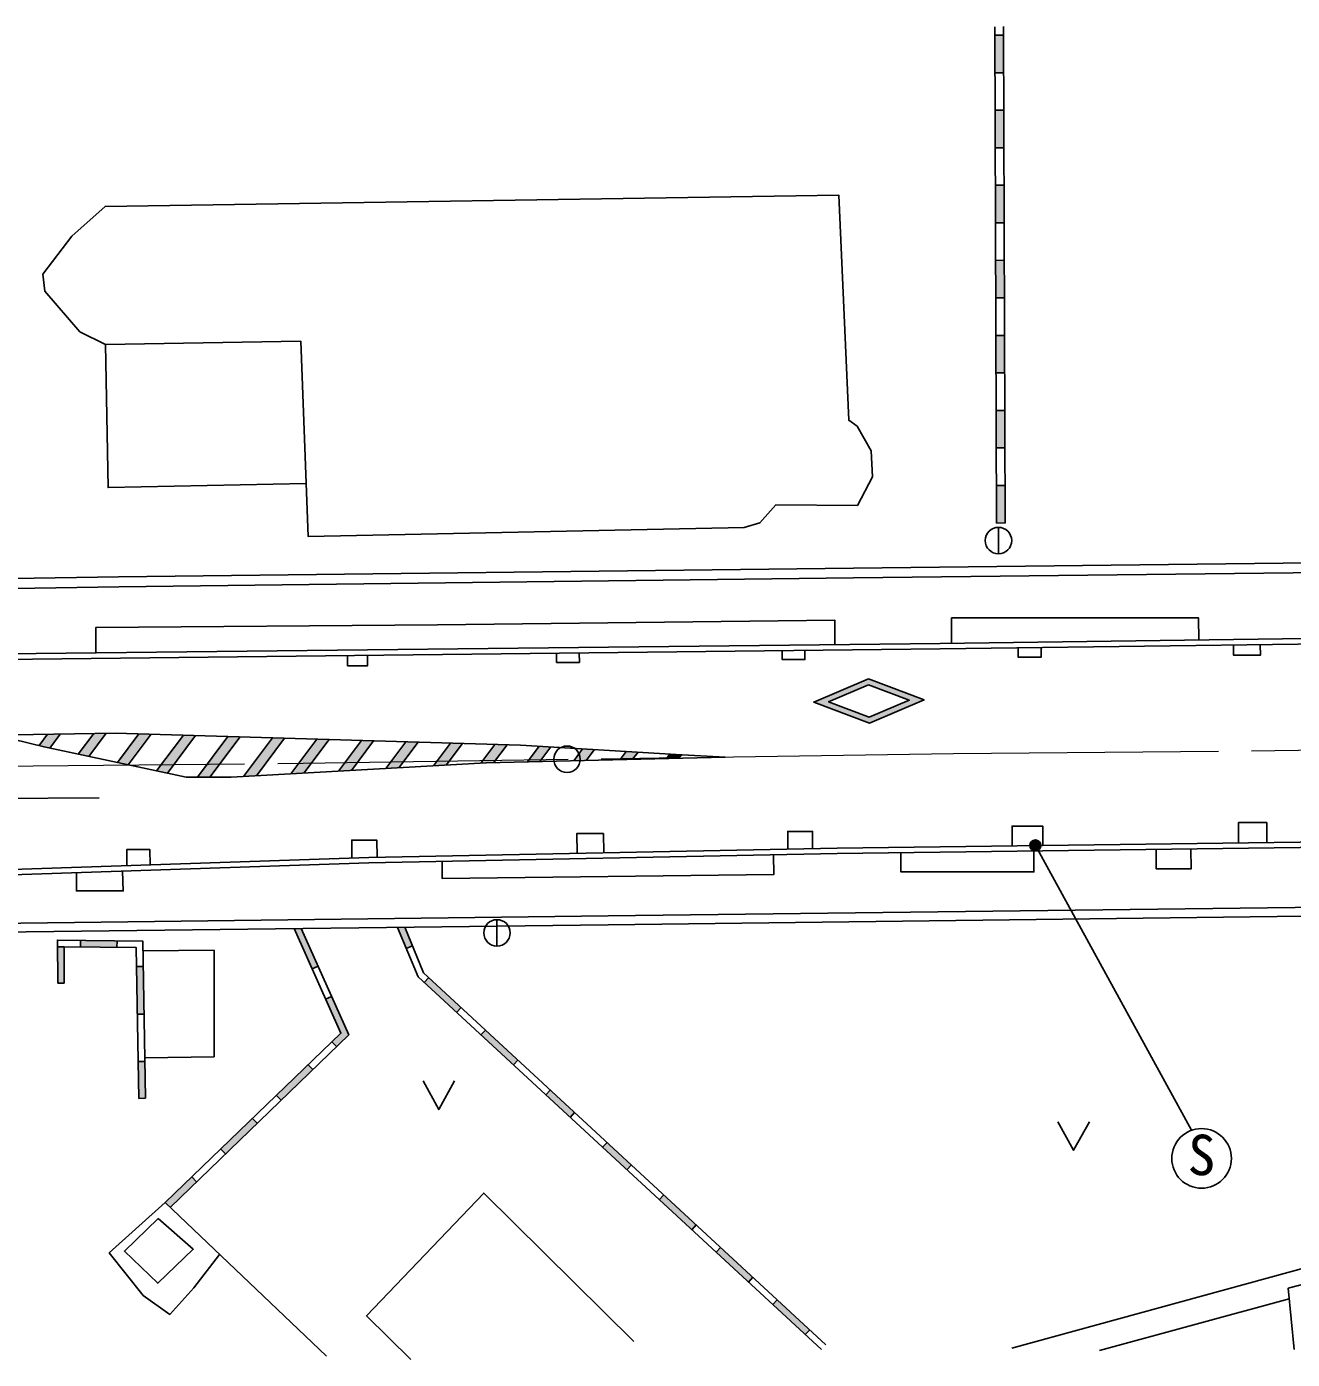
# Model space of a CAD drawing. Units: millimetres at full size, sheet at 1:1000; details may follow other scales. Extents: x -21873655 to 680000, y -224376979 to 380000.
# Drawn here: x 149716 to 207049, y 255826 to 316199 of the extents above; entities that cross this region are included whole.
import ezdxf
from ezdxf.enums import TextEntityAlignment as Align

# ---------------------------------------------------------------- set-up
doc = ezdxf.new("R2010")
doc.units = ezdxf.units.MM
doc.header["$LTSCALE"] = 1000
doc.linetypes.add('CHAIN', pattern=[18.5, 12, -1.5, 3.5, -1.5])
for name, color, linetype, lineweight in [('M-BGD', 7, 'Continuous', 25), ('M-BGD-EXST', 7, 'Continuous', 25), ('M-BMK', 2, 'CHAIN', 13), ('M-BMK-SRVR', 3, 'Continuous', 25), ('M-STR-STRC', 7, 'Continuous', 25)]:
    doc.layers.add(name, color=color, linetype=linetype, lineweight=lineweight)
doc.styles.add('ＭＳ ゴシック', font='')
doc.styles.get('ＭＳ ゴシック').set_extended_font_data('MS Gothic')

msp = doc.modelspace()

# ---------------------------------------------------------------- hatches: boundary and pattern name
at = {"layer": 'M-BGD'}
for points in [[(193971, 315814), (193571, 315812), (193576, 314112), (193976, 314114)], [(193982, 312414), (193582, 312412), (193587, 310712), (193987, 310714)], [(193993, 309014), (193593, 309012), (193598, 307312), (193998, 307314)], [(194004, 305614), (193604, 305612), (193610, 303912), (194010, 303914)], [(194015, 302214), (193615, 302212), (193621, 300513), (194021, 300514)], [(194026, 298814), (193626, 298813), (193632, 297113), (194032, 297114)], [(194037, 295414), (193637, 295413), (193643, 293713), (194043, 293714)], [(162155, 275341), (161828, 275337), (162643, 273516), (162917, 273639)], [(166843, 275399), (166520, 275395), (166913, 274443), (167191, 274557)], [(153810, 274787), (152160, 274804), (152157, 274504), (153807, 274487)], [(151412, 274513), (151112, 274511), (151121, 272868), (151421, 272870)], [(154995, 273620), (154695, 273615), (154731, 271465), (155031, 271470)], [(167929, 273117), (167725, 272897), (169194, 271540), (169398, 271760)], [(163530, 272270), (163256, 272147), (163948, 270602), (163547, 270216), (163756, 270000), (164308, 270532)], [(170499, 270742), (170296, 270522), (171764, 269164), (171968, 269384)], [(155067, 269320), (154767, 269315), (154794, 267648), (155094, 267653)], [(162677, 268958), (162467, 269175), (161027, 267788), (161239, 267568)], [(173437, 268027), (173233, 267806), (174335, 266788), (174538, 267009)], [(160160, 266526), (159947, 266747), (158507, 265359), (158721, 265137)], [(176007, 265651), (175803, 265431), (176905, 264413), (177109, 264633)], [(157415, 263875), (157199, 264099), (155983, 262928), (156211, 262712)], [(178577, 263275), (178374, 263055), (179842, 261698), (180046, 261918)], [(181148, 260900), (180944, 260680), (182413, 259322), (182616, 259542)], [(183718, 258524), (183514, 258304), (184983, 256946), (185187, 257167)]]:
    msp.add_hatch(color=256, dxfattribs=at).paths.add_polyline_path(points)
at = {"layer": 'M-BGD-EXST'}
msp.add_hatch(color=256, dxfattribs=at).paths.add_polyline_path([(195658, 279106, 0.41421), (195408, 279356, 0.41421), (195158, 279106, 1)])
at = {"layer": 'M-STR-STRC'}
h = msp.add_hatch(color=256, dxfattribs=at)
h.paths.add_polyline_path([(187892, 284651), (190371, 285701), (187852, 286651), (185372, 285601)])
h.paths.add_polyline_path([(186045, 285614), (187857, 286381), (189698, 285687), (187886, 284920)], flags=16)
for points in [[(151236, 284152), (150667, 284143), (150282, 283628), (150505, 283573), (150762, 283518)], [(153322, 284187), (152753, 284177), (152053, 283242), (152538, 283138)], [(155352, 284145), (154802, 284161), (153829, 282861), (154314, 282758)], [(157367, 284086), (156818, 284102), (155605, 282481), (156090, 282377)], [(159383, 284026), (158834, 284042), (157451, 282194), (158013, 282194)], [(161399, 283966), (160849, 283983), (159535, 282225), (160122, 282258)], [(163415, 283907), (162865, 283923), (161686, 282346), (162273, 282380)], [(165431, 283847), (164881, 283863), (163837, 282468), (164424, 282501)], [(167447, 283787), (166897, 283804), (165989, 282589), (166575, 282622)], [(169463, 283728), (168913, 283744), (168140, 282710), (168726, 282743)], [(171479, 283668), (170929, 283684), (170291, 282831), (170535, 282845), (170869, 282853)], [(173464, 283568), (172926, 283600), (172396, 282891), (172968, 282905)], [(175437, 283451), (174899, 283483), (174495, 282942), (175067, 282956)], [(177410, 283334), (176872, 283366), (176594, 282994), (177166, 283008)], [(179384, 283218), (179135, 283232), (178845, 283249), (178693, 283045), (179265, 283059)]]:
    msp.add_hatch(color=256, dxfattribs=at).paths.add_polyline_path(points)

# ---------------------------------------------------------------- linework, layer by layer
at = {"layer": 'M-BGD'}
for p, q in [((193643, 293700), (193570, 316198)), ((193571, 315812), (193971, 315814)), ((194043, 293701), (193970, 316199)), ((193576, 314112), (193976, 314114)), ((193582, 312412), (193982, 312414)), ((193587, 310712), (193987, 310714)), ((193593, 309012), (193993, 309014)), ((193598, 307312), (193998, 307314)), ((193604, 305612), (194004, 305614)), ((193610, 303912), (194010, 303914)), ((193615, 302212), (194015, 302214)), ((193621, 300513), (194021, 300514)), ((193626, 298813), (194026, 298814)), ((193632, 297113), (194032, 297114)), ((193637, 295413), (194037, 295414)), ((193643, 293713), (194043, 293714)), ((193735, 293515), (193735, 292315)), ((171021, 275744), (171021, 274544)), ((152157, 274504), (152160, 274804)), ((153807, 274487), (153810, 274787)), ((151412, 274513), (151112, 274511)), ((166913, 274443), (167191, 274557)), ((154695, 273615), (154995, 273620)), ((162643, 273516), (162917, 273639)), ((167725, 272897), (167929, 273117)), ((151121, 272868), (151421, 272870)), ((163256, 272147), (163530, 272270)), ((169194, 271540), (169398, 271760)), ((154731, 271465), (155031, 271470)), ((170296, 270522), (170499, 270742)), ((163547, 270216), (163756, 270000)), ((154767, 269315), (155067, 269320)), ((171764, 269164), (171968, 269384)), ((162468, 269174), (162677, 268958)), ((154794, 267648), (155094, 267653)), ((161030, 267785), (161239, 267568)), ((173233, 267806), (173437, 268027)), ((174335, 266788), (174538, 267009)), ((159951, 266743), (160160, 266526)), ((175803, 265431), (176007, 265651)), ((175803, 265431), (176007, 265651)), ((158512, 265353), (158721, 265137)), ((176905, 264413), (177109, 264633)), ((157415, 263875), (157199, 264099)), ((178374, 263055), (178577, 263275)), ((179842, 261698), (180046, 261918)), ((180944, 260680), (181148, 260900)), ((182413, 259322), (182616, 259542)), ((182413, 259322), (182616, 259542)), ((183514, 258304), (183718, 258524)), ((198307, 256226), (206911, 258564)), ((184983, 256946), (185187, 257167))]:
    msp.add_line(p, q, dxfattribs=at)
for points in [[(101530, 314956), (101430, 312323), (104422, 297727), (108059, 293003), (125117, 290452), (129495, 290638), (129988, 290900), (153878, 291269), (187169, 291672), (245565, 292342), (267069, 292425), (283964, 292428), (284942, 293218), (266786, 311550)], [(103456, 300201), (104002, 297535), (107814, 292585), (125093, 290001), (129616, 290193), (130104, 290452), (153884, 290819), (187175, 291223), (245568, 291892), (267070, 291975), (284123, 291978), (285612, 293181), (267105, 311867)], [(153286, 301807), (153408, 295319), (162379, 295510)], [(109158, 289128), (119115, 287169), (144669, 287490), (191103, 288007), (216573, 288345), (245808, 288722), (254836, 288884), (255840, 289418), (256658, 290313), (257592, 291611), (257591, 291938)], [(109206, 289373), (119138, 287419), (144666, 287740), (191099, 288257), (216570, 288595), (245804, 288972), (254771, 289133), (255685, 289619), (256463, 290471), (257342, 291691), (257341, 291937)], [(152849, 287831), (152849, 288977), (168320, 289098), (186319, 289317), (186331, 288204)], [(191614, 288263), (191614, 289413), (202800, 289413), (202813, 288412)], [(194630, 288053), (194630, 287631), (195670, 287631), (195664, 288067)], [(204388, 288183), (204388, 287724), (205604, 287724), (205598, 288199)], [(164257, 287708), (164257, 287247), (165160, 287247), (165155, 287718)], [(173722, 287813), (173722, 287399), (174753, 287399), (174748, 287825)], [(183940, 287927), (183940, 287526), (184970, 287526), (184966, 287938)], [(204613, 279225), (204613, 280139), (205887, 280139), (205899, 279242)], [(108503, 275560), (116468, 276868), (138713, 277675), (165209, 278566), (186433, 278990), (219049, 279413), (256232, 279915), (291443, 279894), (309470, 279863), (312384, 279842), (313735, 279200), (314587, 278348), (315074, 277486), (315267, 276058), (315160, 268740), (315185, 256950)], [(108543, 275313), (116493, 276619), (138722, 277426), (165216, 278316), (186437, 278740), (219052, 279163), (256234, 279665), (291443, 279644), (309469, 279613), (312327, 279593), (313589, 278993), (314387, 278195), (314833, 277405), (315017, 276043), (314910, 268742), (314935, 256950)], [(174658, 278754), (174635, 279645), (175839, 279645), (175856, 278778)], [(184189, 278945), (184189, 279739), (185314, 279739), (185313, 278967)], [(194357, 279092), (194357, 279985), (195741, 279985), (195753, 279111)], [(164443, 278540), (164443, 279349), (165577, 279349), (165592, 278573)], [(200874, 278927), (200874, 278053), (202467, 278053), (202456, 278947)], [(154259, 278198), (154259, 278923), (155289, 278923), (155312, 278233)], [(168532, 278382), (168532, 277611), (183561, 277786), (183543, 278682)], [(189321, 278777), (189321, 277908), (195346, 277908), (195334, 278855)], [(151969, 277871), (151969, 277046), (154095, 277046), (154065, 277941)], [(104687, 270974), (104687, 271590), (106327, 272503), (119340, 275196), (143394, 275511), (176060, 275912), (222104, 276478), (265716, 276852), (310467, 276765), (340209, 276450), (340516, 276293), (385082, 276608), (424752, 276715), (425224, 275921), (425862, 276783), (471550, 276785), (545432, 276706), (574025, 276837)], [(105403, 270549), (105422, 271542), (106468, 272124), (119383, 274796), (143399, 275111), (176064, 275512), (222109, 276078), (265718, 276452), (310465, 276365), (340111, 276051), (340421, 275892), (385084, 276208), (424525, 276314), (425188, 275200), (426064, 276383), (471550, 276385), (545433, 276306), (574027, 276437)], [(207137, 256278), (206863, 259044), (214968, 261156), (220076, 263755), (221349, 267028), (220544, 276058)], [(163303, 255967), (155983, 262928), (163948, 270602), (161828, 275337)], [(156211, 262712), (164308, 270532), (162155, 275341)], [(166520, 275395), (167444, 273157), (185719, 256266)], [(166843, 275399), (167696, 273333), (185922, 256487)], [(151121, 272868), (151111, 274816), (154976, 274774), (155094, 267653)], [(151421, 272870), (151412, 274513), (154681, 274477), (154794, 267648)], [(154983, 274337), (158206, 274355), (158206, 269536), (155064, 269484)], [(194349, 256338), (214502, 261864), (219055, 264467), (220279, 267173), (219505, 274326)], [(167670, 268438), (168386, 267143), (169101, 268438)], [(196426, 266593), (197142, 265298), (197857, 266593)], [(167112, 255826), (165111, 257801), (170421, 263355), (177214, 256640)], [(155983, 262928), (153458, 260657), (154993, 258719), (156208, 257858), (157284, 259062), (158455, 260578)]]:
    msp.add_lwpolyline(points, dxfattribs=at)
for points in [[(153286, 301807), (162138, 301948), (162470, 293102), (182217, 293512), (182922, 293727), (183647, 294530), (187350, 294510), (188036, 295802), (187977, 296977), (187330, 298093), (186958, 298367), (186508, 308563), (153270, 308055), (151757, 306702), (150444, 304979), (150542, 304216), (152129, 302375)], [(155673, 262209), (154148, 260732), (155657, 259271), (157262, 260812)]]:
    msp.add_lwpolyline(points, close=True, dxfattribs=at)
for centre in [(193735, 292915), (171021, 275144)]:
    msp.add_circle(centre, 600, dxfattribs=at)
at = {"layer": 'M-BGD-EXST'}
msp.add_line((195408, 279106), (202483, 266201), dxfattribs=at)
for centre, radius in [((195408, 279106), 250), ((202937, 264930), 1350)]:
    msp.add_circle(centre, radius, dxfattribs=at)
at = {"layer": 'M-BMK'}
msp.add_lwpolyline([(92329, 258878), (92627, 267320), (92732, 273133), (93074, 274786), (93476, 275911), (94122, 277148), (94602, 277888), (95280, 278717), (96020, 279425), (96823, 280086), (97651, 280615), (98667, 281095), (100029, 281614), (101391, 281905), (103055, 282064), (104118, 282166), (119683, 282365), (147592, 282684), (162245, 282836), (191704, 283266), (233446, 283679)], dxfattribs=at)
at = {"layer": 'M-BMK-SRVR'}
msp.add_circle((174193, 283010), 600, dxfattribs=at)
at = {"layer": 'M-STR-STRC'}
for p, q in [((150282, 283628), (150667, 284143)), ((150762, 283518), (151236, 284152)), ((152053, 283242), (152753, 284177)), ((152538, 283138), (153322, 284187)), ((153829, 282861), (154802, 284161)), ((154314, 282758), (155352, 284145)), ((155605, 282481), (156818, 284102)), ((156090, 282377), (157367, 284086)), ((157451, 282194), (158834, 284042)), ((158013, 282194), (159383, 284026)), ((159535, 282225), (160849, 283983)), ((160122, 282258), (161399, 283966)), ((161686, 282346), (162865, 283923)), ((162273, 282380), (163415, 283907)), ((163837, 282468), (164881, 283863)), ((164424, 282501), (165431, 283847)), ((165989, 282589), (166897, 283804)), ((166575, 282622), (167447, 283787)), ((168140, 282710), (168913, 283744)), ((168726, 282743), (169463, 283728)), ((170291, 282831), (170929, 283684)), ((170869, 282853), (171479, 283668)), ((172396, 282891), (172926, 283600)), ((172968, 282905), (173464, 283568)), ((174495, 282942), (174899, 283483)), ((175067, 282956), (175437, 283451)), ((176594, 282994), (176872, 283366)), ((177166, 283008), (177410, 283334)), ((178693, 283045), (178845, 283249)), ((179265, 283059), (179384, 283218)), ((147714, 281227), (153001, 281270))]:
    msp.add_line(p, q, dxfattribs=at)
for points in [[(187852, 286651), (185372, 285601), (187892, 284651), (190371, 285701)], [(187857, 286381), (186045, 285614), (187886, 284920), (189698, 285687)]]:
    msp.add_lwpolyline(points, close=True, dxfattribs=at)
msp.add_lwpolyline([(110748, 283497), (111198, 283491), (153726, 284193), (172088, 283650), (179135, 283232), (181353, 283110), (170535, 282845), (158977, 282194), (156946, 282194), (150505, 283573), (148330, 284104)], dxfattribs=at)

# ---------------------------------------------------------------- texts
at = {"layer": 'M-BGD-EXST', "style": 'ＭＳ ゴシック'}
msp.add_text('S', height=1833, rotation=358.508, dxfattribs=at).set_placement((202281, 263637), align=Align.BOTTOM_LEFT)

doc.saveas('drawing.dxf')
